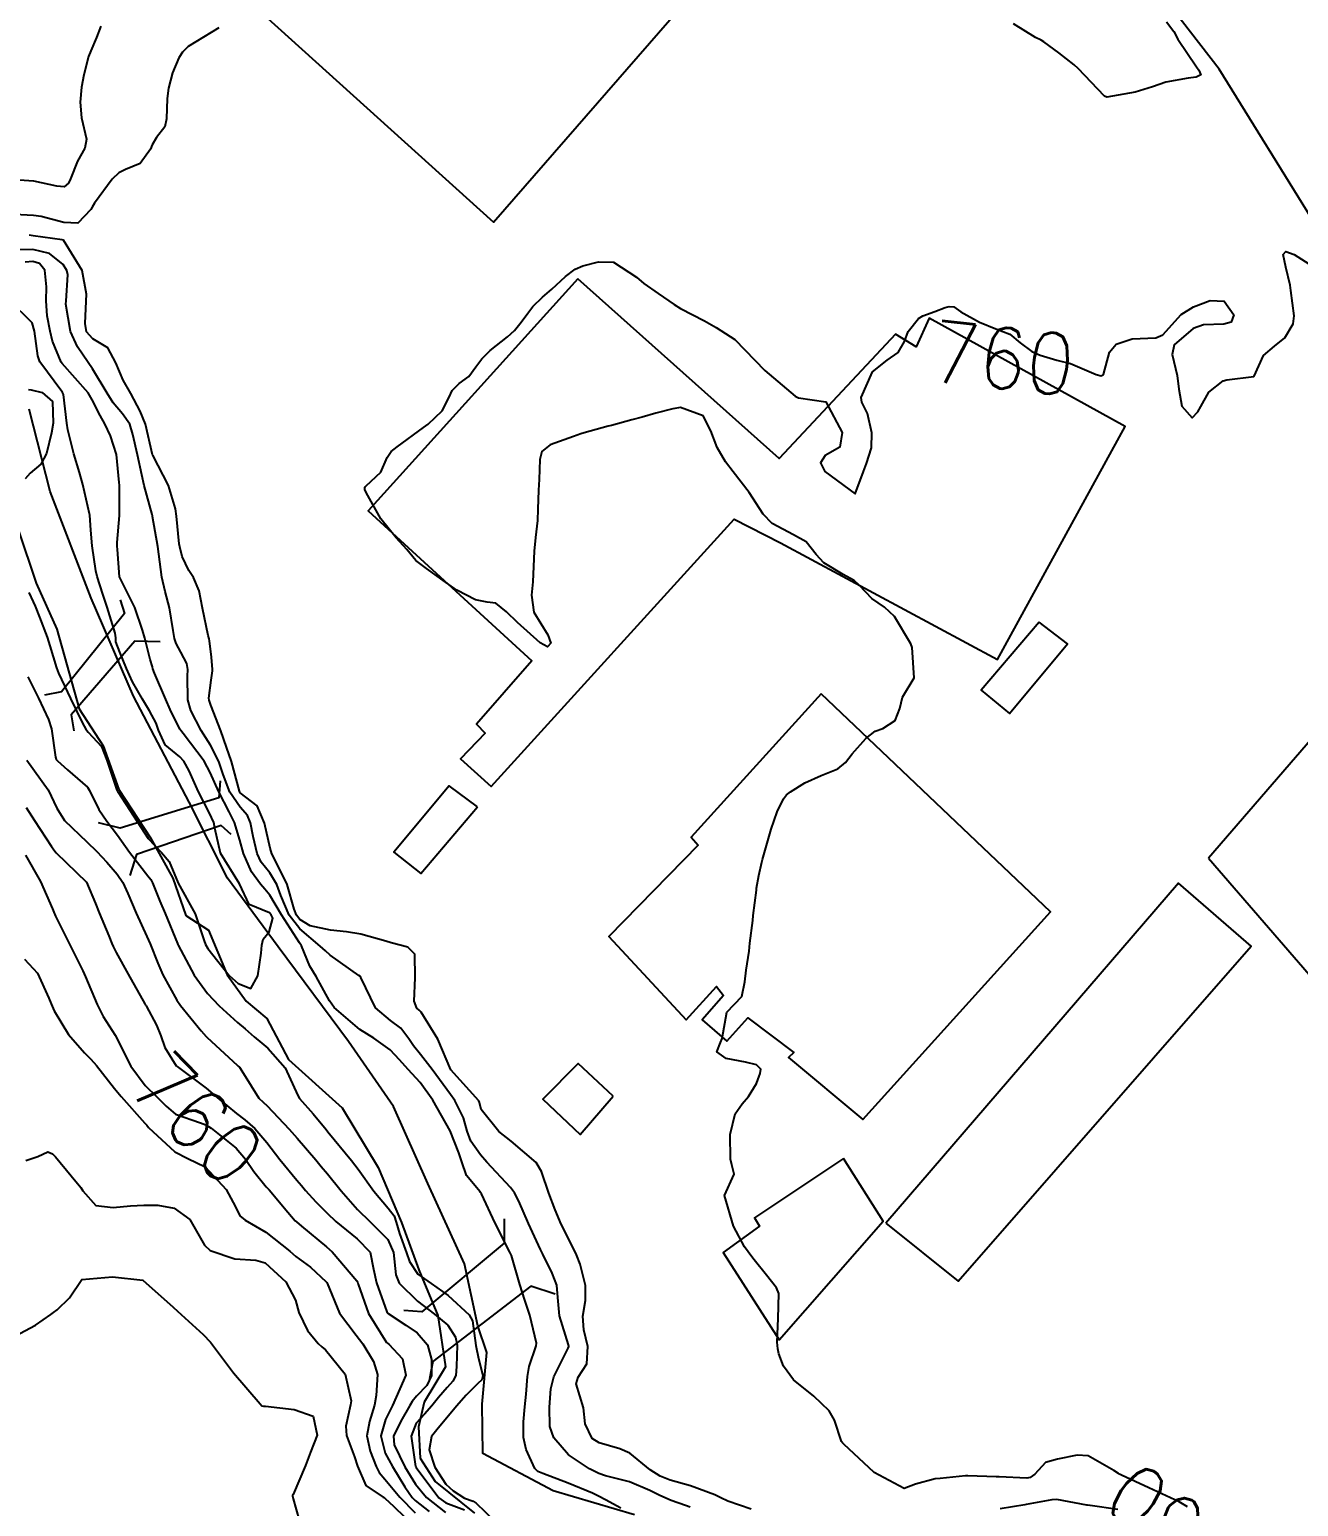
# Model space of a CAD drawing. Header units: metres. Extents: x 307586 to 320046, y 7427249 to 7434250.
# Drawn here: x 318704.2 to 318787.3, y 7430078.7 to 7430175.3 of the extents above; entities that cross this region are included whole.
import ezdxf
from ezdxf.enums import TextEntityAlignment as Align

# ---------------------------------------------------------------- set-up
doc = ezdxf.new("R2010")
doc.units = ezdxf.units.M
doc.header["$MEASUREMENT"] = 0
for name, color, linetype in [('Cotas', 45, 'Continuous'), ('Curvas de Nivel 1m', 11, 'Continuous'), ('Curvas de Nivel 5m', 15, 'Continuous'), ('Edificações', 30, 'Continuous'), ('Hidrografia', 140, 'Continuous'), ('Pontes_Viadutos_Tubos', 190, 'Continuous'), ('Vias Primárias', 230, 'Continuous')]:
    doc.layers.add(name, color=color, linetype=linetype)
doc.styles.add('Style-STANDARD', font='STANDARD.shx')

msp = doc.modelspace()

# ---------------------------------------------------------------- linework, layer by layer
at = {"layer": 'Curvas de Nivel 1m', "flags": 128}
for points, elevation in [([(318708.876, 7430175.526), (318708.605, 7430174.783), (318708.217, 7430173.913), (318708.085, 7430173.535), (318707.778, 7430172.335), (318707.614, 7430171.539), (318707.539, 7430170.554), (318707.616, 7430169.539), (318707.935, 7430168.13), (318707.836, 7430167.537), (318707.345, 7430166.707), (318706.896, 7430165.546), (318706.776, 7430165.262), (318706.488, 7430165.008), (318705.994, 7430165.063), (318704.491, 7430165.395), (318702.574, 7430165.517)], 761), ([(318751.458, 7430078.491), (318749.934, 7430079.015), (318749.466, 7430079.238), (318749.07, 7430079.423), (318747.478, 7430080.03), (318746.144, 7430080.4), (318745.487, 7430080.65), (318744.848, 7430081.076), (318743.504, 7430082.151), (318742.858, 7430082.451), (318741.51, 7430082.824), (318741.043, 7430083.125), (318740.586, 7430084.066), (318740.47, 7430085.131), (318739.994, 7430086.698), (318740.131, 7430087.134), (318740.694, 7430088.006), (318740.766, 7430089.128), (318740.494, 7430090.237), (318740.423, 7430091.132), (318740.603, 7430092.151), (318740.606, 7430093.13), (318740.262, 7430094.518), (318740.028, 7430095.136), (318739.664, 7430095.854), (318739.008, 7430097.15), (318738.616, 7430098.08), (318738.213, 7430099.162), (318737.724, 7430100.585), (318737.375, 7430101.174), (318735.747, 7430102.567), (318734.934, 7430103.198), (318733.767, 7430104.641), (318733.668, 7430105.108), (318733.622, 7430105.212), (318731.803, 7430107.24), (318730.951, 7430109.249), (318729.84, 7430111.012), (318729.716, 7430111.136), (318729.571, 7430111.264), (318729.395, 7430111.722), (318729.457, 7430113.266), (318729.426, 7430114.804), (318728.972, 7430115.274), (318727.897, 7430115.552), (318727.537, 7430115.654), (318725.905, 7430116.127), (318724.965, 7430116.261), (318723.909, 7430116.371), (318722.591, 7430116.672), (318721.919, 7430117.072), (318721.684, 7430117.362), (318721.539, 7430117.751), (318721.085, 7430119.369), (318720.211, 7430121.127), (318720.07, 7430121.379), (318719.968, 7430121.743), (318719.606, 7430123.386), (318719.121, 7430124.511), (318718.013, 7430125.373), (318717.979, 7430125.41), (318717.96, 7430125.464), (318717.44, 7430127.416), (318717.109, 7430128.363), (318716.729, 7430129.423), (318716.08, 7430131.108), (318715.97, 7430131.431), (318715.961, 7430131.555), (318716.103, 7430132.741), (318716.191, 7430133.35), (318716.197, 7430133.429), (318716.121, 7430134.246), (318716.006, 7430135.305), (318715.983, 7430135.432), (318715.91, 7430135.659), (318715.539, 7430137.439), (318715.321, 7430138.589), (318714.948, 7430139.449), (318714.65, 7430139.915), (318714.197, 7430140.831), (318714.046, 7430141.462), (318714.02, 7430141.647), (318713.833, 7430143.464), (318713.763, 7430143.939), (318713.32, 7430145.469), (318712.283, 7430147.455), (318712.274, 7430147.48), (318711.809, 7430149.485), (318711.465, 7430150.335), (318710.855, 7430151.495), (318710.336, 7430152.371), (318709.866, 7430153.507), (318709.337, 7430154.49), (318708.368, 7430155.073), (318707.954, 7430155.534), (318707.846, 7430156.071), (318707.924, 7430157.535), (318707.953, 7430157.989), (318707.661, 7430159.538), (318706.443, 7430161.531), (318706.349, 7430161.551), (318704.446, 7430161.819), (318704.183, 7430161.846)], 759), ([(318747.459, 7430078.628), (318747.144, 7430078.729), (318746.224, 7430079.059), (318745.468, 7430079.396), (318744.829, 7430079.72), (318743.481, 7430080.274), (318741.925, 7430080.675), (318741.489, 7430080.828), (318740.871, 7430081.126), (318739.502, 7430082.048), (318738.533, 7430083.15), (318738.271, 7430083.903), (318738.256, 7430085.159), (318738.336, 7430086.374), (318738.529, 7430087.156), (318739.464, 7430089.024), (318739.51, 7430089.141), (318739.49, 7430089.236), (318738.896, 7430091.151), (318738.807, 7430092.335), (318738.73, 7430093.154), (318738.429, 7430093.946), (318737.812, 7430095.168), (318737.658, 7430095.481), (318736.871, 7430097.178), (318736.243, 7430098.639), (318735.97, 7430099.187), (318735.708, 7430099.541), (318734.155, 7430101.206), (318733.737, 7430101.668), (318733.1, 7430102.576), (318732.863, 7430103.223), (318732.627, 7430104.092), (318732.057, 7430105.236), (318731.779, 7430105.617), (318730.564, 7430107.252), (318729.813, 7430108.249), (318729.356, 7430108.805), (318729.051, 7430109.272), (318728.527, 7430109.977), (318727.835, 7430110.466), (318726.872, 7430111.3), (318725.91, 7430113.272), (318725.894, 7430113.31), (318725.873, 7430113.338), (318725.777, 7430113.408), (318723.887, 7430114.74), (318723.582, 7430115.027), (318723.246, 7430115.34), (318721.909, 7430116.457), (318721.206, 7430117.367), (318720.665, 7430118.644), (318720.407, 7430119.375), (318719.95, 7430120.12), (318719.388, 7430120.819), (318719.12, 7430121.393), (318718.859, 7430122.517), (318718.686, 7430123.4), (318718.476, 7430123.881), (318718.003, 7430124.418), (318717.327, 7430125.417), (318716.895, 7430126.557), (318716.603, 7430127.424), (318716.053, 7430128.473), (318715.441, 7430129.436), (318714.773, 7430130.746), (318714.584, 7430131.445), (318714.554, 7430132.998), (318714.569, 7430133.445), (318714.505, 7430133.834), (318714.124, 7430134.576), (318713.807, 7430135.141), (318713.707, 7430135.464), (318713.62, 7430135.986), (318713.383, 7430137.468), (318713.103, 7430138.541), (318712.871, 7430139.473), (318712.688, 7430140.985), (318712.624, 7430141.476), (318712.269, 7430143.443), (318712.26, 7430143.48), (318712.234, 7430143.572), (318711.711, 7430145.485), (318711.569, 7430146.181), (318711.279, 7430147.49), (318710.987, 7430148.802), (318710.77, 7430149.495), (318710.31, 7430150.174), (318709.695, 7430150.888), (318709.296, 7430151.515), (318708.346, 7430153.1), (318708.053, 7430153.533), (318707.362, 7430154.541), (318706.888, 7430155.545), (318706.598, 7430157.349), (318706.604, 7430157.548), (318706.717, 7430159.25), (318706.663, 7430159.548), (318706.427, 7430159.926), (318705.514, 7430160.644), (318704.436, 7430160.918), (318703.126, 7430160.903)], 758), ([(318742.911, 7430078.552), (318741.916, 7430079.113), (318741.466, 7430079.354), (318741.063, 7430079.53), (318739.479, 7430080.194), (318737.813, 7430080.832), (318737.49, 7430080.962), (318737.294, 7430081.163), (318736.721, 7430082.387), (318736.559, 7430083.174), (318736.559, 7430084.216), (318736.632, 7430085.179), (318736.714, 7430086.01), (318736.818, 7430087.177), (318736.92, 7430087.825), (318737.383, 7430089.172), (318737.397, 7430089.36), (318736.954, 7430091.177), (318736.631, 7430092.172), (318736.306, 7430093.183), (318735.76, 7430095.081), (318735.717, 7430095.189), (318735.655, 7430095.309), (318734.69, 7430097.2), (318733.792, 7430099.12), (318733.742, 7430099.21), (318733.704, 7430099.254), (318732.82, 7430100.324), (318732.514, 7430101.228), (318732.314, 7430101.814), (318731.753, 7430103.24), (318730.608, 7430105.252), (318729.79, 7430106.403), (318728.99, 7430107.272), (318728.423, 7430107.895), (318727.816, 7430108.549), (318726.746, 7430109.301), (318725.829, 7430109.879), (318724.155, 7430111.327), (318723.849, 7430111.763), (318722.988, 7430113.343), (318722.552, 7430114.022), (318722.017, 7430115.358), (318721.896, 7430115.56), (318720.698, 7430117.372), (318719.936, 7430118.658), (318719.624, 7430119.069), (318719.335, 7430119.389), (318718.754, 7430120.201), (318718.212, 7430121.406), (318717.976, 7430122.271), (318717.635, 7430123.414), (318717.288, 7430124.129), (318716.601, 7430125.424), (318716.032, 7430126.702), (318715.643, 7430127.434), (318714.267, 7430129.242), (318714.109, 7430129.45), (318714.064, 7430129.529), (318713.431, 7430130.814), (318713.129, 7430131.464), (318712.39, 7430133.194), (318712.291, 7430133.477), (318712.254, 7430133.619), (318712.119, 7430134.091), (318711.76, 7430135.484), (318711.609, 7430136.017), (318711.108, 7430137.491), (318710.181, 7430139.321), (318710.126, 7430139.444), (318710.114, 7430139.501), (318709.98, 7430141.283), (318709.96, 7430141.504), (318709.961, 7430141.749), (318710.111, 7430143.502), (318710.114, 7430145.364), (318710.098, 7430145.502), (318710.079, 7430145.679), (318709.902, 7430147.506), (318709.504, 7430148.721), (318709.152, 7430149.517), (318708.848, 7430150.061), (318708.318, 7430151.079), (318708.043, 7430151.533), (318706.351, 7430153.452), (318706.283, 7430153.551), (318705.719, 7430154.912), (318705.555, 7430155.562), (318705.38, 7430156.573), (318705.302, 7430157.567), (318705.33, 7430158.484), (318705.223, 7430159.568), (318704.858, 7430160.004), (318704.428, 7430160.127), (318703.933, 7430160.08)], 757), ([(318704.172, 7430138.466), (318704.459, 7430137.869), (318704.575, 7430137.574), (318704.872, 7430136.849), (318705.375, 7430135.561), (318705.553, 7430134.981), (318705.97, 7430133.551), (318706.108, 7430133.191), (318706.889, 7430131.542), (318707.678, 7430129.923), (318707.895, 7430129.532), (318708.061, 7430129.326), (318708.926, 7430128.391), (318709.279, 7430127.511), (318709.913, 7430125.603), (318709.957, 7430125.501), (318709.978, 7430125.466), (318710.012, 7430125.408), (318711.253, 7430123.487), (318711.976, 7430122.382), (318712.847, 7430121.467), (318713.364, 7430120.866), (318713.943, 7430119.45), (318715.067, 7430117.439), (318715.653, 7430115.676), (318715.744, 7430115.431), (318715.89, 7430115.186), (318717.276, 7430113.416), (318717.865, 7430112.878), (318718.7, 7430112.558), (318719.151, 7430113.391), (318719.374, 7430114.874), (318719.41, 7430115.387), (318719.502, 7430115.782), (318719.906, 7430116.28), (318720.13, 7430117.167), (318720.036, 7430117.379), (318719.924, 7430117.502), (318718.594, 7430118.065), (318717.956, 7430119.41), (318716.709, 7430121.423), (318716.352, 7430123.062), (318716.27, 7430123.427), (318715.999, 7430124.044), (318715.278, 7430125.437), (318714.664, 7430126.813), (318714.312, 7430127.447), (318714.046, 7430127.722), (318713.101, 7430128.512), (318712.666, 7430129.471), (318712.509, 7430129.915), (318712.076, 7430130.74), (318711.614, 7430131.485), (318710.959, 7430132.632), (318710.555, 7430133.496), (318710.124, 7430134.571), (318709.874, 7430135.247), (318709.857, 7430135.504), (318709.822, 7430135.821), (318709.304, 7430137.513), (318709.015, 7430138.361), (318708.648, 7430139.523), (318708.559, 7430139.897), (318708.315, 7430141.528), (318708.218, 7430142.547), (318708.154, 7430143.531), (318708.139, 7430143.626), (318707.699, 7430145.536), (318707.487, 7430146.315), (318707.124, 7430147.542), (318706.729, 7430149.115), (318706.658, 7430149.546), (318706.441, 7430151.43), (318706.382, 7430151.549), (318706.324, 7430151.632), (318704.897, 7430153.572), (318704.748, 7430153.966), (318704.538, 7430155.578), (318704.381, 7430156.113), (318702.887, 7430157.595)], 756), ([(318704.152, 7430151.755), (318704.325, 7430151.727), (318705.038, 7430151.569), (318705.718, 7430150.96), (318705.757, 7430149.558), (318705.652, 7430148.915), (318705.316, 7430147.565), (318704.961, 7430146.881), (318704.263, 7430146.274), (318703.933, 7430145.908)], 756), ([(318704.104, 7430132.959), (318704.792, 7430131.563), (318705.461, 7430130.164), (318705.659, 7430129.554), (318705.904, 7430127.692), (318705.962, 7430127.551), (318706.041, 7430127.45), (318706.707, 7430126.869), (318708.016, 7430125.729), (318708.144, 7430125.528), (318708.753, 7430124.271), (318709.265, 7430123.511), (318709.979, 7430122.59), (318710.766, 7430121.492), (318711.948, 7430119.943), (318712.158, 7430119.69), (318712.274, 7430119.475), (318712.745, 7430118.282), (318713.091, 7430117.462), (318713.894, 7430115.497), (318713.913, 7430115.45), (318713.935, 7430115.407), (318714.994, 7430113.439), (318715.855, 7430112.238), (318716.635, 7430111.422), (318717.832, 7430110.343), (318718.34, 7430109.914), (318718.927, 7430109.393), (318719.419, 7430108.986), (318719.816, 7430108.668), (318720.959, 7430107.368), (318721.776, 7430105.557), (318721.889, 7430105.358), (318722.783, 7430104.364), (318723.638, 7430103.332), (318723.751, 7430103.19), (318725.285, 7430101.314), (318725.717, 7430100.734), (318726.751, 7430099.3), (318727.692, 7430098.193), (318728.089, 7430097.686), (318728.206, 7430097.282), (318728.43, 7430096.52), (318728.88, 7430095.272), (318729.082, 7430094.703), (318729.639, 7430093.877), (318730.512, 7430093.251), (318731.621, 7430092.479), (318732.993, 7430091.219), (318733.203, 7430090.82), (318733.435, 7430089.212), (318733.453, 7430089.083), (318733.575, 7430088.461), (318733.877, 7430087.207), (318733.821, 7430086.945), (318733.555, 7430086.706), (318732.805, 7430085.96), (318732.153, 7430085.231), (318731.525, 7430084.461), (318730.968, 7430083.796), (318730.517, 7430083.25), (318730.368, 7430082.384), (318730.754, 7430081.247), (318731.472, 7430080.131), (318731.937, 7430079.703), (318732.696, 7430079.221), (318733.26, 7430079.012), (318733.46, 7430078.896), (318735.215, 7430077.192)], 757), ([(318704.042, 7430127.492), (318705.426, 7430125.556), (318706.001, 7430124.363), (318706.508, 7430123.545), (318707.972, 7430122.157), (318708.622, 7430121.52), (318709.271, 7430120.826), (318709.948, 7430120.043), (318710.316, 7430119.496), (318710.66, 7430118.768), (318711.191, 7430117.487), (318711.9, 7430115.96), (318712.112, 7430115.477), (318712.62, 7430114.209), (318712.948, 7430113.464), (318713.848, 7430111.801), (318714.087, 7430111.448), (318715.46, 7430109.8), (318715.769, 7430109.431), (318715.822, 7430109.372), (318716.403, 7430108.838), (318717.804, 7430107.549), (318717.882, 7430107.487), (318717.962, 7430107.408), (318718.212, 7430106.989), (318719.234, 7430105.388), (318719.501, 7430105.115), (318719.768, 7430104.879), (318721.22, 7430103.365), (318721.744, 7430102.76), (318722.948, 7430101.342), (318723.305, 7430100.923), (318723.714, 7430100.427), (318724.616, 7430099.321), (318725.691, 7430098.097), (318726.502, 7430097.302), (318727.666, 7430096.141), (318728.036, 7430095.284), (318728.192, 7430093.835), (318728.404, 7430093.278), (318729.615, 7430092.099), (318730.729, 7430091.249), (318731.596, 7430090.527), (318732.108, 7430089.752), (318732.203, 7430089.231), (318732.169, 7430087.831), (318732.111, 7430087.232), (318731.92, 7430086.872), (318731.551, 7430086.452), (318730.992, 7430085.795), (318730.548, 7430085.25), (318730.074, 7430084.708), (318729.521, 7430084.11), (318729.197, 7430083.263), (318729.483, 7430081.292), (318729.496, 7430081.26), (318729.515, 7430081.227), (318730.999, 7430079.245), (318731.46, 7430078.907), (318732.68, 7430078.447)], 758), ([(318704.001, 7430124.403), (318704.533, 7430123.565), (318705.66, 7430121.861), (318705.868, 7430121.551), (318705.962, 7430121.434), (318707.943, 7430119.53), (318708.523, 7430118.116), (318708.768, 7430117.517), (318709.396, 7430116.012), (318709.606, 7430115.504), (318709.691, 7430115.303), (318709.887, 7430114.912), (318710.665, 7430113.492), (318711.77, 7430111.555), (318711.814, 7430111.48), (318711.842, 7430111.428), (318712.518, 7430110.158), (318712.815, 7430109.465), (318713.065, 7430108.711), (318713.804, 7430107.509), (318713.875, 7430107.449), (318715.782, 7430106.032), (318716.497, 7430105.423), (318717.763, 7430104.39), (318718.318, 7430103.961), (318718.955, 7430103.392), (318719.739, 7430102.477), (318720.594, 7430101.371), (318721.709, 7430100.011), (318722.012, 7430099.661), (318722.275, 7430099.351), (318722.954, 7430098.599), (318723.688, 7430097.86), (318724.264, 7430097.324), (318725.666, 7430096.184), (318726.512, 7430095.301), (318726.738, 7430094.203), (318726.934, 7430093.297), (318727.605, 7430091.405), (318727.688, 7430091.289), (318728.856, 7430090.531), (318729.591, 7430090.021), (318730.27, 7430089.253), (318730.531, 7430088.293), (318730.516, 7430087.25), (318730.211, 7430086.595), (318729.542, 7430085.878), (318729.26, 7430085.541), (318729.102, 7430085.266), (318728.512, 7430084.259), (318728.032, 7430083.275), (318728.082, 7430082.696), (318728.771, 7430081.267), (318729.472, 7430080.123), (318730.2, 7430079.253), (318731.453, 7430078.27)], 759), ([(318703.882, 7430114.482), (318704.744, 7430113.561), (318705.476, 7430111.926), (318705.63, 7430111.552), (318705.838, 7430111.093), (318706.756, 7430109.541), (318707.811, 7430108.351), (318708.228, 7430107.945), (318708.592, 7430107.518), (318709.781, 7430106.01), (318710.209, 7430105.496), (318711.756, 7430103.757), (318711.889, 7430103.613), (318712.007, 7430103.476), (318713.729, 7430101.876), (318714.571, 7430101.442), (318715.718, 7430100.895), (318717.097, 7430099.416), (318717.692, 7430098.276), (318717.971, 7430097.691), (318718.326, 7430097.4), (318719.672, 7430096.62), (318721.244, 7430095.364), (318721.65, 7430095.033), (318722.615, 7430094.318), (318723.633, 7430093.374), (318723.667, 7430093.33), (318723.691, 7430093.271), (318724.508, 7430091.321), (318725.589, 7430089.889), (318726.032, 7430089.306), (318726.724, 7430088.146), (318726.995, 7430087.296), (318726.912, 7430085.927), (318726.796, 7430085.297), (318726.458, 7430084.237), (318726.283, 7430083.298), (318726.504, 7430082.289), (318726.896, 7430081.289), (318727.093, 7430080.899), (318727.475, 7430080.456), (318728.461, 7430079.27), (318729.453, 7430078.252)], 761), ([(318703.983, 7430101.304), (318704.753, 7430101.56), (318705.41, 7430101.871), (318705.726, 7430101.734), (318705.907, 7430101.548), (318706.949, 7430100.3), (318707.58, 7430099.531), (318707.701, 7430099.314), (318708.548, 7430098.373), (318709.69, 7430098.234), (318710.832, 7430098.348), (318711.692, 7430098.377), (318712.616, 7430098.39), (318713.69, 7430098.185), (318714.699, 7430097.44), (318715.658, 7430095.775), (318716.029, 7430095.426), (318717.648, 7430094.883), (318719.036, 7430094.778), (318719.645, 7430094.603), (318720.989, 7430093.366), (318721.615, 7430092.17), (318721.852, 7430091.356), (318722.416, 7430090.173), (318723.1, 7430089.337), (318723.352, 7430089.105), (318723.579, 7430088.915), (318724.877, 7430087.317), (318725.261, 7430085.589), (318725.221, 7430085.313), (318724.909, 7430083.926), (318724.955, 7430083.316), (318725.492, 7430081.908), (318725.68, 7430081.307), (318726.22, 7430080.048), (318727.355, 7430079.282), (318727.429, 7430079.247), (318727.462, 7430079.208), (318728.057, 7430078.674), (318729.444, 7430077.346)], 762), ([(318703.587, 7430089.998), (318704.616, 7430090.536), (318705.6, 7430091.227), (318705.792, 7430091.357), (318706.032, 7430091.546), (318706.821, 7430092.332), (318707.633, 7430093.53), (318709.635, 7430093.698), (318711.633, 7430093.48), (318713.607, 7430091.708), (318713.897, 7430091.447), (318715.588, 7430089.931), (318716.058, 7430089.425), (318717.563, 7430087.41), (318719.307, 7430085.383), (318719.411, 7430085.261), (318719.532, 7430085.241), (318719.67, 7430085.24), (318721.53, 7430085.024), (318722.773, 7430084.589), (318723.033, 7430083.337), (318722.614, 7430082.225), (318722.28, 7430081.348), (318721.464, 7430079.448), (318721.432, 7430079.392), (318721.424, 7430079.36), (318721.461, 7430079.159), (318721.868, 7430077.774)], 763), ([(318775.46, 7430078.461), (318773.641, 7430078.728), (318773.463, 7430078.759), (318773.43, 7430078.763), (318771.468, 7430079.123), (318771.126, 7430079.105), (318769.463, 7430078.8), (318769.447, 7430078.797), (318769.368, 7430078.781), (318767.747, 7430078.51)], 759)]:
    msp.add_lwpolyline(points, dxfattribs=dict(at, elevation=elevation))
at = {"layer": 'Curvas de Nivel 5m', "elevation": 760, "flags": 128}
for points in [[(318716.613, 7430175.43), (318714.6, 7430174.191), (318714.228, 7430173.832), (318713.99, 7430173.466), (318713.57, 7430172.478), (318713.316, 7430171.472), (318713.233, 7430170.796), (318713.179, 7430169.474), (318713.063, 7430168.949), (318712.531, 7430168.249), (318712.236, 7430167.773), (318712.129, 7430167.484), (318711.46, 7430166.54), (318710.503, 7430166.142), (318710.066, 7430165.939), (318709.632, 7430165.513), (318708.477, 7430163.947), (318708.314, 7430163.692), (318708.235, 7430163.532), (318707.368, 7430162.632), (318706.46, 7430162.691), (318704.971, 7430163.067), (318704.466, 7430163.134), (318702.839, 7430163.224)], [(318778.634, 7430175.821), (318779.125, 7430175.18), (318779.379, 7430174.679), (318780.596, 7430172.865), (318780.762, 7430172.658), (318780.891, 7430172.355), (318780.588, 7430172.185), (318780.053, 7430172.133), (318778.585, 7430171.871), (318777.73, 7430171.55), (318776.578, 7430171.21), (318774.731, 7430170.894), (318774.575, 7430170.959), (318772.851, 7430172.757), (318772.597, 7430173.003), (318771.585, 7430173.788), (318770.61, 7430174.505), (318770.437, 7430174.608), (318770.065, 7430174.788), (318768.626, 7430175.675)], [(318780.005, 7430078.655), (318779.468, 7430078.972), (318778.911, 7430079.226), (318777.481, 7430079.897), (318775.69, 7430080.707), (318775.566, 7430080.781), (318775.494, 7430080.837), (318775.181, 7430081.029), (318773.505, 7430081.982), (318772.786, 7430082.021), (318771.503, 7430081.773), (318770.718, 7430081.551), (318770.03, 7430080.775), (318769.705, 7430080.563), (318769.489, 7430080.528), (318767.689, 7430080.599), (318767.49, 7430080.601), (318765.637, 7430080.681), (318765.491, 7430080.678), (318763.83, 7430080.505), (318763.487, 7430080.479), (318762.214, 7430080.137), (318761.477, 7430079.838), (318759.493, 7430080.9), (318757.511, 7430082.752), (318757.427, 7430082.837), (318757.365, 7430082.922), (318756.911, 7430084.314), (318756.563, 7430084.935), (318755.547, 7430085.893), (318754.215, 7430086.963), (318753.572, 7430087.84), (318753.273, 7430088.667), (318753.192, 7430088.976), (318753.149, 7430089.417), (318753.212, 7430090.976), (318753.257, 7430092.603), (318753.115, 7430092.978), (318752.459, 7430093.805), (318751.651, 7430094.799), (318751.495, 7430095.002), (318751.017, 7430095.652), (318750.302, 7430097.014), (318749.703, 7430099.02), (318750.334, 7430100.404), (318750.194, 7430101.015), (318750.108, 7430101.388), (318750.07, 7430103.017), (318750.411, 7430104.369), (318750.871, 7430105.009), (318751.28, 7430105.505), (318751.793, 7430106.347), (318751.979, 7430106.818), (318752.047, 7430106.996), (318752.094, 7430107.284), (318751.809, 7430107.568), (318751.076, 7430107.742), (318749.813, 7430107.986), (318749.199, 7430108.412), (318749.451, 7430109.026), (318749.558, 7430109.293), (318749.853, 7430111.02), (318750.837, 7430112.037), (318751.036, 7430113.008), (318751.124, 7430113.764), (318751.314, 7430115.006), (318751.375, 7430115.531), (318751.551, 7430117.004), (318751.593, 7430117.336), (318751.791, 7430119.002), (318751.811, 7430119.135), (318751.957, 7430119.949), (318752.147, 7430120.82), (318752.195, 7430120.997), (318752.282, 7430121.301), (318752.771, 7430122.988), (318753.152, 7430124.13), (318753.56, 7430124.977), (318753.767, 7430125.224), (318754.02, 7430125.431), (318754.965, 7430126.024), (318756.036, 7430126.501), (318756.365, 7430126.62), (318757.117, 7430126.939), (318757.624, 7430127.357), (318758.053, 7430127.911), (318758.952, 7430128.917), (318759.575, 7430129.403), (318760.073, 7430129.585), (318760.886, 7430130.087), (318761.181, 7430130.889), (318761.361, 7430131.626), (318762.113, 7430132.88), (318761.982, 7430134.882), (318761.913, 7430135.105), (318760.84, 7430136.893), (318760.169, 7430137.507), (318759.353, 7430138.091), (318758.549, 7430138.925), (318758.188, 7430139.267), (318757.47, 7430139.661), (318756.205, 7430140.414), (318755.696, 7430140.958), (318755.041, 7430141.787), (318754.226, 7430142.242), (318752.818, 7430142.994), (318752.239, 7430143.601), (318751.331, 7430145.009), (318750.273, 7430146.379), (318749.766, 7430147.028), (318749.218, 7430147.962), (318748.818, 7430149.042), (318748.318, 7430150.027), (318746.815, 7430150.575), (318746.324, 7430150.499), (318745.207, 7430150.199), (318744.316, 7430149.956), (318743.645, 7430149.775), (318742.307, 7430149.404), (318742.082, 7430149.346), (318741.303, 7430149.13), (318740.524, 7430148.914), (318740.3, 7430148.845), (318739.823, 7430148.672), (318738.293, 7430148.129), (318737.754, 7430147.71), (318737.615, 7430147.177), (318737.569, 7430145.871), (318737.531, 7430145.177), (318737.49, 7430143.928), (318737.456, 7430143.178), (318737.333, 7430142.068), (318737.242, 7430141.18), (318737.198, 7430140.18), (318737.156, 7430139.18), (318737.063, 7430138.292), (318737.224, 7430137.179), (318738.141, 7430135.696), (318738.335, 7430135.167), (318738.13, 7430134.917), (318737.65, 7430135.175), (318736.153, 7430136.502), (318735.427, 7430137.201), (318734.735, 7430137.778), (318734.169, 7430137.835), (318733.401, 7430137.997), (318732.177, 7430138.627), (318731.293, 7430139.249), (318730.191, 7430140.039), (318729.495, 7430140.57), (318728.909, 7430141.279), (318728.214, 7430142.058), (318727.211, 7430143.3), (318726.25, 7430145.023), (318726.161, 7430145.221), (318726.154, 7430145.311), (318726.179, 7430145.386), (318726.255, 7430145.458), (318727.213, 7430146.356), (318727.62, 7430147.297), (318727.884, 7430147.697), (318728.29, 7430148.014), (318730.013, 7430149.264), (318730.306, 7430149.477), (318731.219, 7430150.351), (318731.681, 7430151.247), (318731.883, 7430151.699), (318732.342, 7430152.152), (318732.965, 7430152.615), (318733.421, 7430153.229), (318733.819, 7430153.765), (318734.364, 7430154.297), (318735.51, 7430155.203), (318735.952, 7430155.623), (318736.388, 7430156.171), (318736.822, 7430156.76), (318737.155, 7430157.182), (318737.788, 7430157.797), (318738.414, 7430158.328), (318739.308, 7430159.157), (318739.938, 7430159.64), (318740.433, 7430159.838), (318741.461, 7430160.106), (318742.437, 7430160.083), (318743.953, 7430159.105), (318744.419, 7430158.696), (318745.361, 7430158.034), (318746.405, 7430157.327), (318746.818, 7430157.066), (318748.391, 7430156.25), (318749.16, 7430155.814), (318750.373, 7430155.02), (318752.353, 7430153), (318754.336, 7430151.314), (318754.559, 7430151.201), (318756.333, 7430150.95), (318757.405, 7430148.939), (318757.252, 7430147.982), (318756.288, 7430147.448), (318755.983, 7430146.955), (318756.274, 7430146.387), (318758.253, 7430144.93), (318758.798, 7430146.4), (318759.009, 7430146.919), (318759.322, 7430147.943), (318759.36, 7430148.914), (318759.06, 7430150.181), (318758.697, 7430150.925), (318758.654, 7430151.243), (318759.387, 7430152.914), (318760.361, 7430153.671), (318761.084, 7430154.174), (318761.485, 7430154.889), (318761.729, 7430155.541), (318762.396, 7430156.397), (318762.69, 7430156.586), (318763.465, 7430156.869), (318764.15, 7430157.118), (318764.406, 7430157.197), (318764.723, 7430157.172), (318765.171, 7430156.848), (318766.393, 7430156.152), (318767.476, 7430155.729), (318768.382, 7430155.383), (318769.054, 7430154.8), (318769.825, 7430154.245), (318770.365, 7430154.006), (318771.462, 7430153.669), (318772.36, 7430153.449), (318774.044, 7430152.743), (318774.352, 7430152.64), (318774.505, 7430152.738), (318774.911, 7430154.196), (318775.336, 7430154.726), (318776.386, 7430155.063), (318777.939, 7430155.143), (318778.389, 7430155.324), (318779.605, 7430156.672), (318780.408, 7430157.159), (318781.486, 7430157.576), (318782.412, 7430157.529), (318783.038, 7430156.634), (318782.865, 7430156.168), (318782.397, 7430156.02), (318781.059, 7430155.991), (318780.394, 7430155.743), (318779.144, 7430154.679), (318779.003, 7430154.051), (318779.336, 7430152.675), (318779.455, 7430151.784), (318779.644, 7430150.67), (318780.322, 7430149.906), (318780.689, 7430150.295), (318780.888, 7430150.654), (318781.41, 7430151.582), (318782.35, 7430152.328), (318782.593, 7430152.395), (318784.353, 7430152.599), (318784.379, 7430152.62), (318784.995, 7430153.989), (318785.714, 7430154.6), (318786.388, 7430155.144), (318786.921, 7430156.061), (318787.001, 7430156.584), (318786.781, 7430158.225), (318786.737, 7430158.587), (318786.44, 7430159.754), (318786.269, 7430160.593), (318786.455, 7430160.793), (318787.001, 7430160.585), (318788.44, 7430159.676)], [(318703.96, 7430121.294), (318704.925, 7430119.56), (318705.709, 7430117.768), (318705.799, 7430117.551), (318705.919, 7430117.29), (318706.793, 7430115.541), (318707.696, 7430113.711), (318707.782, 7430113.531), (318707.87, 7430113.326), (318708.636, 7430111.518), (318709.043, 7430110.719), (318709.823, 7430109.5), (318710.851, 7430107.49), (318711.784, 7430106.218), (318712.554, 7430105.468), (318713.163, 7430104.855), (318713.762, 7430104.333), (318715.407, 7430103.782), (318715.755, 7430103.647), (318716.095, 7430103.427), (318717.734, 7430102.119), (318718.355, 7430101.401), (318718.907, 7430100.585), (318719.705, 7430099.593), (318719.893, 7430099.378), (318721.12, 7430097.935), (318721.61, 7430097.361), (318721.682, 7430097.291), (318722.019, 7430097.013), (318723.658, 7430095.663), (318724.015, 7430095.326), (318725.634, 7430093.429), (318725.695, 7430093.309), (318725.72, 7430093.221), (318726.405, 7430091.302), (318727.584, 7430089.407), (318727.644, 7430089.35), (318727.729, 7430089.288), (318728.627, 7430088.328), (318728.852, 7430087.271), (318728.457, 7430086.368), (318727.97, 7430085.283), (318727.524, 7430084.353), (318727.211, 7430083.285), (318727.496, 7430082.158), (318727.974, 7430081.275), (318728.782, 7430079.954), (318729.26, 7430079.262), (318729.461, 7430079.051), (318730.372, 7430078.333)]]:
    msp.add_lwpolyline(points, dxfattribs=at)
at = {"layer": 'Edificações'}
for points in [[(318738.662, 7430198.117), (318719.564, 7430176.255), (318734.581, 7430162.714), (318748.782, 7430179.029), (318746.333, 7430180.986), (318748.129, 7430189.633)], [(318740.1, 7430158.994), (318726.38, 7430143.808), (318737.097, 7430134.003), (318733.469, 7430129.858), (318734.045, 7430129.277), (318732.421, 7430127.59), (318734.435, 7430125.772), (318750.341, 7430143.278), (318753.368, 7430141.713), (318767.577, 7430134.083), (318775.931, 7430149.33), (318763.093, 7430156.424), (318762.258, 7430154.546), (318760.901, 7430155.381), (318753.281, 7430147.243)], [(318770.314, 7430136.521), (318766.516, 7430132.075), (318768.361, 7430130.557), (318772.158, 7430135.112)], [(318756.034, 7430131.834), (318747.524, 7430122.465), (318747.989, 7430121.933), (318742.143, 7430115.956), (318747.191, 7430110.501), (318749.185, 7430112.692), (318749.65, 7430112.095), (318748.254, 7430110.501), (318749.849, 7430109.106), (318751.244, 7430110.634), (318754.234, 7430108.376), (318753.902, 7430108.044), (318758.752, 7430103.993), (318771.042, 7430117.573)], [(318781.379, 7430121.096), (318791.903, 7430108.95), (318802.969, 7430119.578), (318791.253, 7430132.499)], [(318733.531, 7430124.441), (318731.683, 7430125.826), (318728.054, 7430121.473), (318729.835, 7430120.088)], [(318760.27, 7430097.208), (318765.007, 7430093.421), (318784.19, 7430115.341), (318779.417, 7430119.462)], [(318742.428, 7430105.519), (318740.123, 7430107.656), (318737.818, 7430105.31), (318740.249, 7430103.006)], [(318757.505, 7430101.438), (318751.673, 7430097.552), (318751.997, 7430097.012), (318749.621, 7430095.285), (318753.293, 7430089.564), (318760.097, 7430097.336)]]:
    msp.add_lwpolyline(points, close=True, dxfattribs=at)
at = {"layer": 'Hidrografia'}
for points in [[(318743.825, 7430078.113), (318738.498, 7430079.688), (318733.886, 7430082.135), (318733.833, 7430085.371), (318734.154, 7430088.74), (318733.563, 7430090.489), (318732.678, 7430094.536), (318730.294, 7430099.812), (318728.043, 7430104.85), (318725.098, 7430109.102), (318720.487, 7430115.296), (318717.165, 7430119.772), (318714.675, 7430124.745), (318711.031, 7430131.688), (318708.244, 7430138.094), (318705.564, 7430145.088), (318704.197, 7430150.476)], [(318703.471, 7430142.587), (318704.643, 7430139.075), (318705.991, 7430136.08), (318707.46, 7430130.857), (318709.03, 7430128.44), (318710.07, 7430125.575), (318712.131, 7430122.424), (318713.588, 7430119.791), (318714.444, 7430117.336), (318715.925, 7430116.388), (318717.153, 7430113.448), (318718.402, 7430111.738), (318719.743, 7430110.606), (318721.156, 7430107.914), (318724.671, 7430104.75), (318727.028, 7430100.839), (318728.563, 7430097.24), (318729.703, 7430094.143), (318730.935, 7430091.171), (318731.449, 7430087.817), (318730.054, 7430085.489), (318729.681, 7430083.876), (318729.775, 7430081.836), (318730.761, 7430080.311), (318733.347, 7430078.235)]]:
    msp.add_lwpolyline(points, dxfattribs=at)
at = {"layer": 'Pontes_Viadutos_Tubos'}
for points in [[(318710.154, 7430137.983), (318710.44, 7430137.094), (318706.308, 7430131.984), (318705.196, 7430131.762)], [(318712.761, 7430135.251), (318711.108, 7430135.283), (318706.945, 7430130.458), (318707.104, 7430129.411)], [(318716.704, 7430126.153), (318716.609, 7430125.042), (318710.157, 7430123.042), (318708.727, 7430123.392)], [(318717.423, 7430122.64), (318716.768, 7430123.233), (318711.206, 7430121.328), (318710.791, 7430119.959)], [(318735.284, 7430097.499), (318735.284, 7430095.909), (318729.892, 7430091.395), (318728.711, 7430091.498)], [(318738.622, 7430092.57), (318737.031, 7430093.083), (318730.611, 7430088.159), (318730.406, 7430087.031)]]:
    msp.add_lwpolyline(points, dxfattribs=at)
at = {"layer": 'Vias Primárias'}
msp.add_lwpolyline([(318855.103, 7430070.107), (318850.639, 7430081.238), (318841.583, 7430092.489), (318834.256, 7430101.947), (318825.098, 7430113.867), (318815.766, 7430125.707), (318809.654, 7430133.411), (318800.449, 7430144.584), (318794.717, 7430152.75), (318788.441, 7430162.456), (318782.079, 7430172.707), (318777.14, 7430179.119), (318770.529, 7430187.985), (318766.382, 7430193.223), (318760.924, 7430197.448), (318746.042, 7430205.347), (318736.02, 7430210.508), (318724.859, 7430215.548), (318712.222, 7430221.462), (318703.048, 7430225.86)], dxfattribs=at)
msp.add_lwpolyline([(318855.103, 7430070.107), (318850.639, 7430081.238), (318841.583, 7430092.489), (318834.256, 7430101.947), (318825.098, 7430113.867), (318815.766, 7430125.707), (318809.654, 7430133.411), (318800.449, 7430144.584), (318794.717, 7430152.75), (318788.441, 7430162.456), (318782.079, 7430172.707), (318777.14, 7430179.119), (318770.529, 7430187.985), (318766.382, 7430193.223), (318760.924, 7430197.448), (318746.042, 7430205.347), (318736.02, 7430210.508), (318724.859, 7430215.548), (318712.222, 7430221.462), (318703.048, 7430225.86)], dxfattribs=at)

# ---------------------------------------------------------------- texts
at = {"layer": 'Cotas', "style": 'Style-STANDARD'}
for rotation, p in [(353.93535, (318767.939, 7430153.805, 760)), (314.39968, (318715.203, 7430104.048, 760)), (142.85865, (318779.212, 7430077.395, 760))]:
    msp.add_text('760', height=4, rotation=rotation, dxfattribs=at).set_placement(p, align=Align.MIDDLE_CENTER)

doc.saveas('drawing.dxf')
